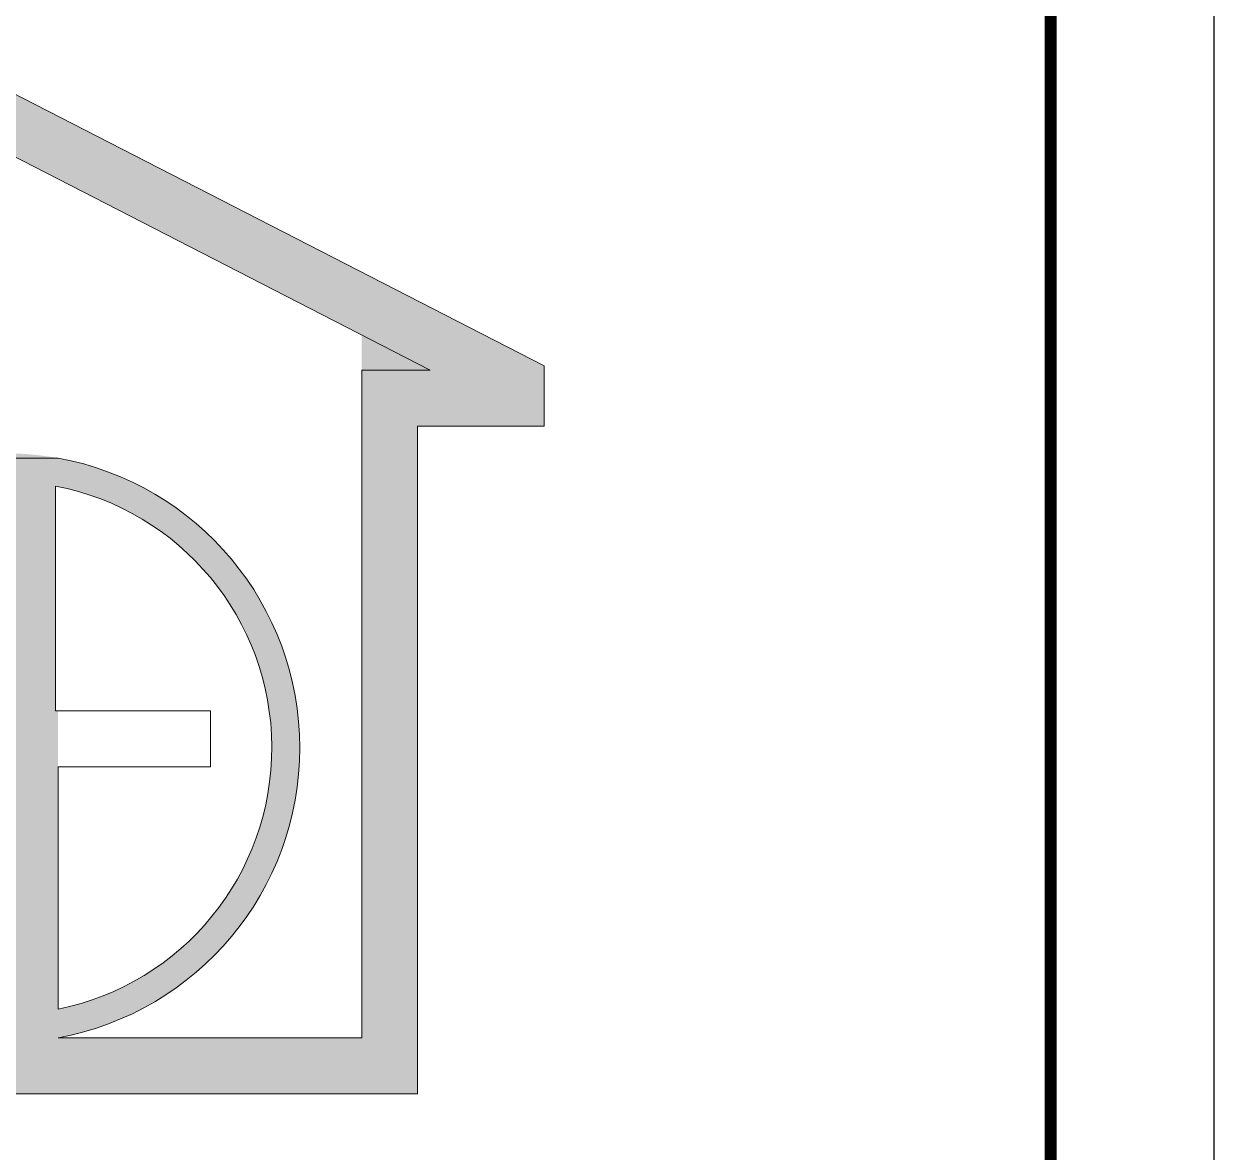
# Model space of a CAD drawing. Extents: x -1855204 to -1466800, y -1308584 to -996495.
# Drawn here: x -1663481 to -1660835, y -1069133 to -1066626 of the extents above; entities that cross this region are included whole.
import ezdxf

# ---------------------------------------------------------------- set-up
doc = ezdxf.new("R2010")
doc.units = 0
doc.header["$LTSCALE"] = 150
for name, color, linetype, lineweight in [('05.Text', 253, 'Continuous', 18), ('11.Khung bo', 32, 'Continuous', 50), ('12.Khung', 36, 'Continuous', 25)]:
    doc.layers.add(name, color=color, linetype=linetype, lineweight=lineweight)

# ---------------------------------------------------------------- blocks, each defined once
blk = doc.blocks.new('100')
at = {"layer": '05.Text'}
h = blk.add_hatch(color=3, dxfattribs=at)
h.paths.add_polyline_path([(1897374.8, -927367.2), (1897374.8, -927500.9), (1897645.9, -927500.9), (1897645.9, -928997.7), (1898856.2, -928997.7), (1899793.6, -928997.7), (1899793.6, -927501.1), (1900077.5, -927501.1), (1900077.5, -927366), (1898717.4, -926668)])
h.paths.add_polyline_path([(1898771.8, -928138.1), (1898857.8, -927562.3, -0.921492), (1898987.4, -928872.3), (1899668.1, -928872.3), (1899668.1, -927296.9), (1898771.8, -926836.9)], flags=16)
h.paths.add_polyline_path([(1898646.3, -926846.5), (1898646.3, -928138), (1898318.2, -928138), (1897771.4, -927375.4), (1897630.6, -927375.4)], flags=16)
h.paths.add_polyline_path([(1898981.8, -927635.7, -0.822042), (1898987.4, -928808.4), (1898987.4, -928139.2), (1898981.8, -928139.2)], flags=16)
h.paths.add_polyline_path([(1897771.4, -927537.1), (1898273, -928264.7), (1898856.2, -928264.7), (1898856.2, -928872.3), (1897771.4, -928872.3)], flags=16)
for p, q in [((1900077.5, -927366), (1898717.4, -926668)), ((1899821.5, -927375.6), (1898771.8, -926836.9)), ((1899668.1, -928872.3), (1899668.1, -927375.6)), ((1899668.1, -927375.6), (1899821.5, -927375.6)), ((1900077.5, -927501.1), (1900077.5, -927366)), ((1899793.6, -928997.7), (1899793.6, -927501.1)), ((1899793.6, -927501.1), (1900077.5, -927501.1)), ((1898856.2, -927572.9), (1898987.4, -927572.9)), ((1898981.8, -927635.7), (1898981.8, -928139.2)), ((1898981.8, -928139.2), (1899329.5, -928139.2)), ((1899329.5, -928139.2), (1899329.5, -928264.7)), ((1899329.5, -928264.7), (1898987.4, -928264.7)), ((1898987.4, -928264.7), (1898987.4, -928808.4)), ((1898987.4, -928872.3), (1899668.1, -928872.3)), ((1898856.2, -928997.7), (1899793.6, -928997.7))]:
    blk.add_line(p, q, dxfattribs=at)
for radius, start, end in [(660.4, 280.3316, 79.6684), (597.7, 281.4298, 79.1164)]:
    blk.add_arc((1898869, -928222.6), radius, start, end, dxfattribs=at)
at = {"layer": '11.Khung bo', "const_width": 26.7}
blk.add_lwpolyline([(1896212.6, -930771.1), (1901212.6, -930771.1), (1901212.6, -924940), (1896212.6, -924940)], close=True, dxfattribs=at)
at = {"layer": '12.Khung', "color": 1}
blk.add_lwpolyline([(1901579.2, -945939.8), (1901579.2, -916240.1), (1859579.6, -916240.1), (1859579.6, -945939.8)], close=True, dxfattribs=at)

msp = doc.modelspace()

# ---------------------------------------------------------------- block references
at = {"layer": '05.Text', "xscale": 0.991454545641318, "yscale": 0.991454545641318, "zscale": 0.9914545456793755}
msp.add_blockref('100', (-3546164.4, -147944.3), dxfattribs=at)

doc.saveas('drawing.dxf')
